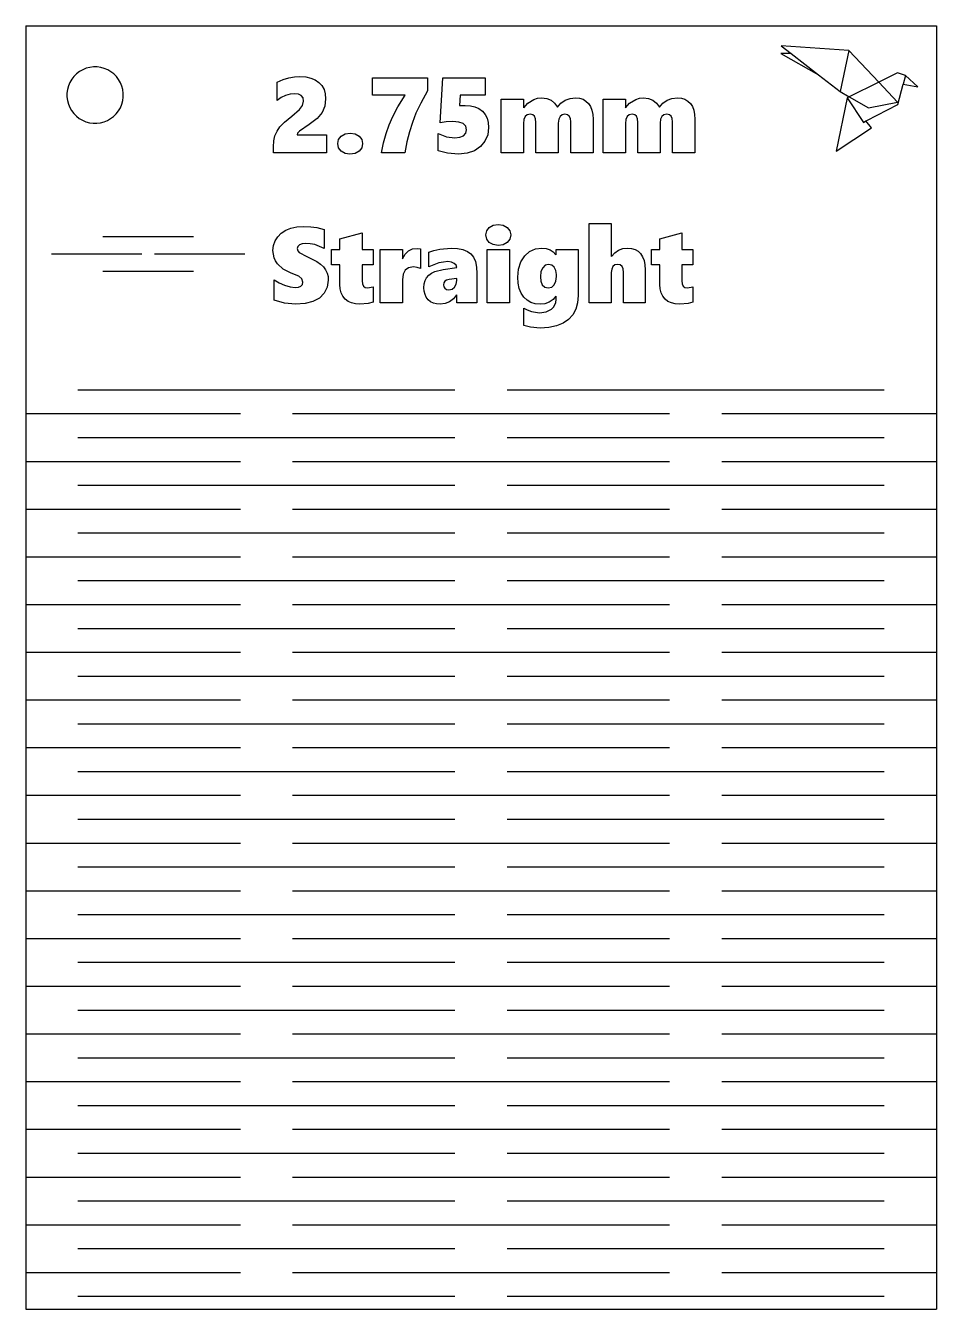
# Model space of a CAD drawing. Extents: x -223 to 223, y -314 to 314.
# Drawn here: x 118.2 to 223.1, y 6 to 154 of the extents above; entities that cross this region are included whole.
import ezdxf

# ---------------------------------------------------------------- set-up
doc = ezdxf.new("R2010")
doc.units = 0
doc.header["$MEASUREMENT"] = 0
doc.layers.get('0').update_dxf_attribs({"linetype": 'CONTINUOUS'})

msp = doc.modelspace()

# ---------------------------------------------------------------- linework, layer by layer
for p, q in [((118.16, 153.96), (223.11, 153.96)), ((118.16, 153.96), (118.18, 109.24)), ((223.11, 153.96), (223.11, 109.24)), ((213.02, 151.11), (205.23, 151.63)), ((205.23, 151.63), (206.37, 150.75)), ((213.02, 151.11), (212.04, 146.36)), ((216.47, 147.44), (213.02, 151.11)), ((205.18, 150.75), (209.52, 148.31)), ((206.37, 150.75), (205.18, 150.75)), ((206.37, 150.75), (209.52, 148.31)), ((123.72, 148.12), (123.46, 147.78)), ((124.03, 148.42), (123.72, 148.12)), ((124.36, 148.68), (124.03, 148.42)), ((124.73, 148.89), (124.36, 148.68)), ((125.13, 149.05), (124.73, 148.89)), ((125.54, 149.16), (125.13, 149.05)), ((125.96, 149.21), (125.54, 149.16)), ((126.39, 149.21), (125.96, 149.21)), ((126.81, 149.15), (126.39, 149.21)), ((127.22, 149.04), (126.81, 149.15)), ((127.61, 148.87), (127.22, 149.04)), ((127.98, 148.66), (127.61, 148.87)), ((128.31, 148.4), (127.98, 148.66)), ((128.61, 148.1), (128.31, 148.4)), ((128.87, 147.76), (128.61, 148.1)), ((148.49, 147.96), (149.12, 148.06)), ((149.12, 148.06), (149.77, 148.1)), ((149.77, 148.1), (150.44, 148.05)), ((150.44, 148.05), (151.02, 147.93)), ((209.52, 148.31), (212.04, 146.36)), ((218.65, 148.52), (216.47, 147.44)), ((219.57, 148.22), (218.65, 148.52)), ((219.57, 148.22), (219.28, 147.22)), ((220.98, 146.92), (219.57, 148.22)), ((122.97, 146.61), (122.92, 146.19)), ((123.09, 147.02), (122.97, 146.61)), ((123.25, 147.42), (123.09, 147.02)), ((123.46, 147.78), (123.25, 147.42)), ((129.08, 147.39), (128.87, 147.76)), ((129.24, 147), (129.08, 147.39)), ((129.35, 146.59), (129.24, 147)), ((129.4, 146.16), (129.35, 146.59)), ((147.15, 147.46), (147.84, 147.76)), ((147.15, 145.35), (147.15, 147.46)), ((147.84, 147.76), (148.49, 147.96)), ((151.02, 147.93), (151.53, 147.72)), ((151.53, 147.72), (151.96, 147.43)), ((151.96, 147.43), (152.29, 147.06)), ((152.29, 147.06), (152.54, 146.62)), ((152.54, 146.62), (152.68, 146.11)), ((158.12, 145.96), (158.12, 147.96)), ((158.12, 147.96), (164.45, 147.96)), ((164.45, 147.96), (164.45, 146.44)), ((165.92, 142.77), (166.24, 147.96)), ((166.24, 147.96), (171.13, 147.96)), ((171.13, 147.96), (171.13, 145.96)), ((216.47, 147.44), (213.07, 145.77)), ((218.63, 145.13), (216.47, 147.44)), ((218.67, 144.86), (219.28, 147.22)), ((219.28, 147.22), (220.98, 146.92)), ((122.92, 146.19), (122.91, 145.77)), ((122.91, 145.77), (122.97, 145.34)), ((122.97, 145.34), (123.08, 144.93)), ((129.23, 144.91), (129.34, 145.32)), ((129.34, 145.32), (129.4, 145.74)), ((129.4, 145.74), (129.4, 146.16)), ((147.62, 145.69), (147.15, 145.35)), ((148.12, 145.92), (147.62, 145.69)), ((148.62, 146.07), (148.12, 145.92)), ((149.14, 146.12), (148.62, 146.07)), ((149.6, 146.06), (149.14, 146.12)), ((149.92, 145.9), (149.6, 146.06)), ((150.12, 145.63), (149.92, 145.9)), ((150.07, 144.77), (150.18, 145.25)), ((150.18, 145.25), (150.12, 145.63)), ((152.73, 145.54), (152.63, 144.67)), ((152.68, 146.11), (152.73, 145.54)), ((161.89, 145.96), (158.12, 145.96)), ((161.06, 144.59), (161.89, 145.96)), ((163.69, 145.03), (163.14, 143.87)), ((164.45, 146.44), (163.69, 145.03)), ((168.24, 145.96), (168.15, 144.75)), ((171.13, 145.96), (168.24, 145.96)), ((172.96, 139.31), (172.96, 145.49)), ((172.96, 145.49), (175.53, 145.49)), ((175.53, 145.49), (175.53, 144.51)), ((175.55, 144.51), (176.01, 145.04)), ((176.01, 145.04), (176.73, 145.47)), ((176.73, 145.47), (177.14, 145.6)), ((177.14, 145.6), (177.59, 145.64)), ((177.59, 145.64), (178.2, 145.57)), ((178.2, 145.57), (178.7, 145.38)), ((178.7, 145.38), (179.11, 145.04)), ((179.11, 145.04), (179.45, 144.56)), ((179.83, 145.02), (180.32, 145.36)), ((180.32, 145.36), (180.89, 145.57)), ((180.89, 145.57), (181.53, 145.64)), ((181.53, 145.64), (181.99, 145.6)), ((181.99, 145.6), (182.39, 145.48)), ((182.39, 145.48), (182.73, 145.28)), ((182.73, 145.28), (183.02, 145.01)), ((184.7, 139.31), (184.7, 145.49)), ((184.7, 145.49), (187.27, 145.49)), ((187.27, 145.49), (187.27, 144.51)), ((187.3, 144.51), (187.76, 145.04)), ((187.76, 145.04), (188.48, 145.47)), ((188.48, 145.47), (188.89, 145.6)), ((188.89, 145.6), (189.34, 145.64)), ((189.34, 145.64), (189.94, 145.57)), ((189.94, 145.57), (190.45, 145.38)), ((190.45, 145.38), (190.86, 145.04)), ((190.86, 145.04), (191.2, 144.56)), ((191.58, 145.02), (192.07, 145.36)), ((192.07, 145.36), (192.64, 145.57)), ((192.64, 145.57), (193.27, 145.64)), ((193.27, 145.64), (193.73, 145.6)), ((193.73, 145.6), (194.13, 145.48)), ((194.13, 145.48), (194.48, 145.28)), ((194.48, 145.28), (194.77, 145.01)), ((212.84, 145.65), (211.57, 139.5)), ((212.04, 146.36), (213.07, 145.77)), ((213.07, 145.77), (212.84, 145.65)), ((212.84, 145.65), (214.71, 142.81)), ((213.07, 145.77), (215.28, 144.49)), ((215.28, 144.49), (218.63, 145.13)), ((123.08, 144.93), (123.24, 144.54)), ((123.24, 144.54), (123.45, 144.17)), ((123.45, 144.17), (123.71, 143.83)), ((123.71, 143.83), (124, 143.53)), ((128.29, 143.51), (128.59, 143.81)), ((128.59, 143.81), (128.85, 144.15)), ((128.85, 144.15), (129.07, 144.51)), ((129.07, 144.51), (129.23, 144.91)), ((148.82, 143.53), (149.73, 144.31)), ((149.73, 144.31), (150.07, 144.77)), ((152.32, 143.95), (151.75, 143.28)), ((152.63, 144.67), (152.32, 143.95)), ((160.48, 143.5), (161.06, 144.59)), ((163.14, 143.87), (162.73, 142.82)), ((168.15, 144.75), (168.81, 144.78)), ((168.81, 144.78), (169.41, 144.74)), ((169.41, 144.74), (169.94, 144.61)), ((169.94, 144.61), (170.4, 144.4)), ((170.4, 144.4), (170.8, 144.1)), ((170.8, 144.1), (171.11, 143.72)), ((171.11, 143.72), (171.33, 143.29)), ((175.97, 143.69), (175.73, 143.48)), ((176.32, 143.76), (175.97, 143.69)), ((176.6, 143.7), (176.32, 143.76)), ((176.8, 143.52), (176.6, 143.7)), ((179.45, 144.56), (179.83, 145.02)), ((179.97, 143.69), (179.74, 143.49)), ((180.29, 143.76), (179.97, 143.69)), ((180.6, 143.7), (180.29, 143.76)), ((180.81, 143.54), (180.6, 143.7)), ((183.02, 145.01), (183.25, 144.65)), ((183.25, 144.65), (183.41, 144.23)), ((183.41, 144.23), (183.51, 143.74)), ((183.51, 143.74), (183.54, 143.18)), ((187.72, 143.69), (187.47, 143.48)), ((188.07, 143.76), (187.72, 143.69)), ((188.35, 143.7), (188.07, 143.76)), ((188.55, 143.52), (188.35, 143.7)), ((191.2, 144.56), (191.58, 145.02)), ((191.72, 143.69), (191.48, 143.49)), ((192.04, 143.76), (191.72, 143.69)), ((192.35, 143.7), (192.04, 143.76)), ((192.56, 143.54), (192.35, 143.7)), ((194.77, 145.01), (194.99, 144.65)), ((194.99, 144.65), (195.15, 144.23)), ((195.15, 144.23), (195.25, 143.74)), ((195.25, 143.74), (195.28, 143.18)), ((215.08, 143.03), (218.67, 144.86)), ((124, 143.53), (124.34, 143.27)), ((124.34, 143.27), (124.71, 143.06)), ((124.71, 143.06), (125.1, 142.89)), ((125.1, 142.89), (125.51, 142.78)), ((125.51, 142.78), (125.93, 142.72)), ((125.93, 142.72), (126.36, 142.72)), ((126.36, 142.72), (126.78, 142.77)), ((126.78, 142.77), (127.19, 142.88)), ((127.19, 142.88), (127.58, 143.04)), ((127.58, 143.04), (127.95, 143.25)), ((127.95, 143.25), (128.29, 143.51)), ((147.13, 141.81), (147.46, 142.3)), ((147.46, 142.3), (148, 142.85)), ((148, 142.85), (148.82, 143.53)), ((150.82, 142.59), (149.71, 141.8)), ((151.75, 143.28), (150.82, 142.59)), ((159.69, 141.52), (160.05, 142.53)), ((160.05, 142.53), (160.48, 143.5)), ((162.73, 142.82), (162.38, 141.72)), ((166.62, 142.88), (165.92, 142.77)), ((167.38, 142.92), (166.62, 142.88)), ((168.08, 142.86), (167.38, 142.92)), ((168.57, 142.68), (168.08, 142.86)), ((168.87, 142.38), (168.57, 142.68)), ((168.97, 141.96), (168.87, 142.38)), ((171.33, 143.29), (171.47, 142.79)), ((171.51, 142.23), (171.41, 141.39)), ((171.47, 142.79), (171.51, 142.23)), ((175.58, 143.15), (175.53, 142.69)), ((175.53, 142.69), (175.53, 139.31)), ((175.73, 143.48), (175.58, 143.15)), ((176.92, 143.22), (176.8, 143.52)), ((176.96, 142.81), (176.92, 143.22)), ((176.96, 139.31), (176.96, 142.81)), ((179.59, 143.17), (179.54, 142.74)), ((179.54, 142.74), (179.54, 139.31)), ((179.74, 143.49), (179.59, 143.17)), ((180.93, 143.26), (180.81, 143.54)), ((180.97, 142.87), (180.93, 143.26)), ((180.97, 139.31), (180.97, 142.87)), ((183.54, 143.18), (183.54, 139.31)), ((187.32, 143.15), (187.27, 142.69)), ((187.27, 142.69), (187.27, 139.31)), ((187.47, 143.48), (187.32, 143.15)), ((188.67, 143.22), (188.55, 143.52)), ((188.71, 142.81), (188.67, 143.22)), ((188.71, 139.31), (188.71, 142.81)), ((191.33, 143.17), (191.28, 142.74)), ((191.28, 142.74), (191.28, 139.31)), ((191.48, 143.49), (191.33, 143.17)), ((192.68, 143.26), (192.56, 143.54)), ((192.72, 142.87), (192.68, 143.26)), ((192.72, 139.31), (192.72, 142.87)), ((195.28, 143.18), (195.28, 139.31)), ((211.57, 139.5), (215.65, 142.2)), ((214.71, 142.81), (215, 143)), ((215, 143), (215.08, 143.03)), ((215.65, 142.2), (215, 143)), ((146.71, 140), (146.76, 140.69)), ((146.76, 140.69), (146.89, 141.28)), ((146.89, 141.28), (147.13, 141.81)), ((149.5, 141.57), (149.43, 141.37)), ((149.43, 141.37), (152.81, 141.37)), ((149.71, 141.8), (149.5, 141.57)), ((152.81, 141.37), (152.81, 139.31)), ((154.12, 140.38), (154.21, 140.86)), ((154.21, 140.86), (154.51, 141.24)), ((154.51, 141.24), (154.96, 141.49)), ((154.96, 141.49), (155.55, 141.57)), ((155.55, 141.57), (156.13, 141.49)), ((156.13, 141.49), (156.59, 141.24)), ((156.59, 141.24), (156.89, 140.86)), ((156.89, 140.86), (156.98, 140.38)), ((159.39, 140.46), (159.69, 141.52)), ((162.38, 141.72), (162.08, 140.56)), ((165.71, 139.52), (165.71, 141.52)), ((165.71, 141.52), (166.64, 141.16)), ((166.64, 141.16), (167.62, 141.04)), ((167.62, 141.04), (168.2, 141.1)), ((168.2, 141.1), (168.63, 141.28)), ((168.63, 141.28), (168.88, 141.57)), ((168.88, 141.57), (168.97, 141.96)), ((171.09, 140.64), (170.58, 140.02)), ((171.41, 141.39), (171.09, 140.64)), ((146.71, 139.31), (146.71, 140)), ((152.81, 139.31), (146.71, 139.31)), ((154.22, 139.9), (154.12, 140.38)), ((154.51, 139.51), (154.22, 139.9)), ((154.96, 139.24), (154.51, 139.51)), ((155.53, 139.16), (154.96, 139.24)), ((156.14, 139.24), (155.53, 139.16)), ((156.6, 139.49), (156.14, 139.24)), ((156.89, 139.89), (156.6, 139.49)), ((156.98, 140.38), (156.89, 139.89)), ((159.18, 139.31), (159.39, 140.46)), ((161.85, 139.31), (159.18, 139.31)), ((162.08, 140.56), (161.85, 139.31)), ((166.77, 139.26), (165.71, 139.52)), ((168.02, 139.16), (166.77, 139.26)), ((169.02, 139.25), (168.02, 139.16)), ((169.88, 139.55), (169.02, 139.25)), ((170.58, 140.02), (169.88, 139.55)), ((175.53, 139.31), (172.96, 139.31)), ((179.54, 139.31), (176.96, 139.31)), ((183.54, 139.31), (180.97, 139.31)), ((187.27, 139.31), (184.7, 139.31)), ((191.28, 139.31), (188.71, 139.31)), ((195.28, 139.31), (192.72, 139.31)), ((147.62, 130.05), (148.13, 130.38)), ((148.13, 130.38), (148.73, 130.61)), ((148.73, 130.61), (149.41, 130.76)), ((149.41, 130.76), (150.18, 130.8)), ((150.18, 130.8), (151.01, 130.77)), ((151.01, 130.77), (151.7, 130.68)), ((151.7, 130.68), (152.57, 130.47)), ((152.57, 130.47), (152.57, 128.27)), ((171.19, 129.85), (171.29, 130.33)), ((171.29, 130.33), (171.58, 130.71)), ((171.58, 130.71), (172.03, 130.96)), ((172.03, 130.96), (172.62, 131.04)), ((172.62, 131.04), (173.2, 130.96)), ((173.2, 130.96), (173.66, 130.71)), ((173.66, 130.71), (173.96, 130.33)), ((173.96, 130.33), (174.06, 129.85)), ((183.08, 122), (183.08, 131.15)), ((183.08, 131.15), (185.65, 131.15)), ((185.65, 131.15), (185.65, 127.34)), ((127.06, 129.65), (137.5, 129.65)), ((146.72, 128.64), (146.9, 129.17)), ((146.9, 129.17), (147.2, 129.64)), ((147.2, 129.64), (147.62, 130.05)), ((150.03, 128.82), (149.72, 128.7)), ((150.42, 128.86), (150.03, 128.82)), ((150.95, 128.83), (150.42, 128.86)), ((151.49, 128.72), (150.95, 128.83)), ((154.38, 129.4), (156.92, 130.1)), ((154.38, 128.18), (154.38, 129.4)), ((156.92, 130.1), (156.92, 128.18)), ((171.29, 129.37), (171.19, 129.85)), ((171.59, 128.98), (171.29, 129.37)), ((172.05, 128.72), (171.59, 128.98)), ((173.66, 128.97), (173.2, 128.71)), ((173.96, 129.36), (173.66, 128.97)), ((174.06, 129.85), (173.96, 129.36)), ((191.24, 129.4), (193.78, 130.1)), ((191.24, 128.18), (191.24, 129.4)), ((193.78, 130.1), (193.78, 128.18)), ((121.13, 127.65), (131.56, 127.65)), ((133, 127.65), (143.43, 127.65)), ((146.66, 128.04), (146.72, 128.64)), ((146.7, 127.61), (146.66, 128.04)), ((146.79, 127.21), (146.7, 127.61)), ((149.52, 128.51), (149.46, 128.26)), ((149.46, 128.26), (149.51, 128.01)), ((149.51, 128.01), (149.67, 127.81)), ((149.72, 128.7), (149.52, 128.51)), ((149.67, 127.81), (150.57, 127.34)), ((150.57, 127.34), (151.72, 126.77)), ((152.57, 128.27), (151.49, 128.72)), ((153.41, 126.4), (153.41, 128.18)), ((153.41, 128.18), (154.38, 128.18)), ((156.92, 128.18), (158.2, 128.18)), ((158.2, 128.18), (158.2, 126.4)), ((159.01, 122), (159.01, 128.18)), ((159.01, 128.18), (161.58, 128.18)), ((161.58, 128.18), (161.58, 127.1)), ((161.6, 127.1), (161.89, 127.61)), ((161.89, 127.61), (162.27, 127.99)), ((162.27, 127.99), (162.74, 128.22)), ((162.74, 128.22), (163.29, 128.29)), ((163.29, 128.29), (163.65, 128.22)), ((163.65, 128.22), (163.65, 125.98)), ((164.63, 127.84), (165.2, 128.04)), ((164.63, 126.17), (164.63, 127.84)), ((165.2, 128.04), (165.89, 128.19)), ((165.89, 128.19), (167.18, 128.33)), ((167.18, 128.33), (167.91, 128.29)), ((167.91, 128.29), (168.54, 128.17)), ((168.54, 128.17), (169.06, 127.95)), ((169.06, 127.95), (169.46, 127.66)), ((169.46, 127.66), (169.77, 127.27)), ((169.77, 127.27), (170, 126.76)), ((171.33, 122), (171.33, 128.18)), ((171.33, 128.18), (173.9, 128.18)), ((172.62, 128.63), (172.05, 128.72)), ((173.2, 128.71), (172.62, 128.63)), ((173.9, 128.18), (173.9, 122)), ((175.23, 126.74), (175.67, 127.42)), ((175.67, 127.42), (176.24, 127.92)), ((176.24, 127.92), (176.92, 128.23)), ((176.92, 128.23), (177.66, 128.33)), ((177.66, 128.33), (178.16, 128.28)), ((178.16, 128.28), (178.6, 128.14)), ((178.6, 128.14), (178.96, 127.89)), ((178.96, 127.89), (179.26, 127.54)), ((179.28, 127.54), (179.28, 128.18)), ((179.28, 128.18), (181.84, 128.18)), ((181.84, 128.18), (181.84, 122.86)), ((185.67, 127.34), (186.04, 127.77)), ((186.04, 127.77), (186.48, 128.08)), ((186.48, 128.08), (186.97, 128.27)), ((186.97, 128.27), (187.5, 128.33)), ((187.5, 128.33), (187.97, 128.29)), ((187.97, 128.29), (188.38, 128.17)), ((188.38, 128.17), (188.73, 127.97)), ((188.73, 127.97), (189.02, 127.69)), ((189.02, 127.69), (189.25, 127.33)), ((189.25, 127.33), (189.42, 126.9)), ((190.27, 126.4), (190.27, 128.18)), ((190.27, 128.18), (191.24, 128.18)), ((193.78, 128.18), (195.06, 128.18)), ((195.06, 128.18), (195.06, 126.4)), ((146.96, 126.84), (146.79, 127.21)), ((147.18, 126.5), (146.96, 126.84)), ((147.84, 125.91), (147.18, 126.5)), ((148.75, 125.45), (147.84, 125.91)), ((151.72, 126.77), (152.14, 126.47)), ((152.14, 126.47), (152.47, 126.15)), ((152.47, 126.15), (152.72, 125.82)), ((152.72, 125.82), (152.89, 125.45)), ((154.38, 126.4), (153.41, 126.4)), ((154.38, 124.13), (154.38, 126.4)), ((158.2, 126.4), (156.92, 126.4)), ((156.92, 126.4), (156.92, 124.55)), ((161.9, 125.79), (161.66, 125.33)), ((162.29, 126.06), (161.9, 125.79)), ((162.85, 126.15), (162.29, 126.06)), ((163.26, 126.1), (162.85, 126.15)), ((163.65, 125.98), (163.26, 126.1)), ((165.76, 126.61), (164.63, 126.17)), ((165.31, 125.63), (166.29, 125.87)), ((166.3, 126.72), (165.76, 126.61)), ((166.29, 125.87), (167.83, 126.07)), ((166.82, 126.76), (166.3, 126.72)), ((167.24, 126.71), (166.82, 126.76)), ((167.55, 126.56), (167.24, 126.71)), ((167.76, 126.34), (167.55, 126.56)), ((167.83, 126.07), (167.76, 126.34)), ((170, 126.76), (170.13, 126.14)), ((170.13, 126.14), (170.17, 125.41)), ((174.87, 124.97), (174.96, 125.91)), ((174.96, 125.91), (175.23, 126.74)), ((177.74, 126.06), (177.54, 125.61)), ((178.04, 126.35), (177.74, 126.06)), ((178.43, 126.45), (178.04, 126.35)), ((178.8, 126.37), (178.43, 126.45)), ((179.08, 126.13), (178.8, 126.37)), ((179.26, 125.75), (179.08, 126.13)), ((185.7, 125.89), (185.65, 125.51)), ((185.83, 126.19), (185.7, 125.89)), ((186.05, 126.38), (185.83, 126.19)), ((186.36, 126.45), (186.05, 126.38)), ((186.67, 126.39), (186.36, 126.45)), ((186.89, 126.22), (186.67, 126.39)), ((187.02, 125.93), (186.89, 126.22)), ((187.06, 125.53), (187.02, 125.93)), ((189.42, 126.9), (189.52, 126.39)), ((189.52, 126.39), (189.55, 125.8)), ((189.55, 125.8), (189.55, 122)), ((191.24, 126.4), (190.27, 126.4)), ((191.24, 124.13), (191.24, 126.4)), ((195.06, 126.4), (193.78, 126.4)), ((193.78, 126.4), (193.78, 124.55)), ((127.06, 125.65), (137.5, 125.65)), ((146.78, 122.31), (146.78, 124.68)), ((146.78, 124.68), (147.36, 124.32)), ((147.36, 124.32), (147.98, 124.04)), ((149.64, 125.07), (148.75, 125.45)), ((149.99, 124.77), (149.64, 125.07)), ((150.11, 124.4), (149.99, 124.77)), ((150.05, 124.14), (150.11, 124.4)), ((152.89, 125.45), (153, 125.05)), ((153.03, 124.62), (152.92, 123.81)), ((153, 125.05), (153.03, 124.62)), ((156.92, 124.55), (156.96, 124.19)), ((161.66, 125.33), (161.58, 124.68)), ((161.58, 124.68), (161.58, 122)), ((164.09, 124.19), (164.19, 124.57)), ((164.19, 124.57), (164.37, 124.91)), ((164.37, 124.91), (164.61, 125.2)), ((164.61, 125.2), (164.93, 125.44)), ((164.93, 125.44), (165.31, 125.63)), ((166.35, 124.33), (166.3, 124.1)), ((166.47, 124.51), (166.35, 124.33)), ((166.67, 124.63), (166.47, 124.51)), ((166.96, 124.71), (166.67, 124.63)), ((167.83, 124.83), (166.96, 124.71)), ((167.76, 124.17), (167.83, 124.6)), ((167.83, 124.6), (167.83, 124.83)), ((170.17, 125.41), (170.17, 122)), ((174.91, 124.28), (174.87, 124.97)), ((177.54, 125.61), (177.48, 125.03)), ((177.48, 125.03), (177.53, 124.5)), ((177.53, 124.5), (177.69, 124.08)), ((179.07, 124.09), (179.26, 124.51)), ((179.32, 125.27), (179.26, 125.75)), ((179.26, 124.51), (179.32, 125.06)), ((179.32, 125.06), (179.32, 125.27)), ((185.65, 125.51), (185.65, 122)), ((187.06, 122), (187.06, 125.53)), ((193.78, 124.55), (193.82, 124.19)), ((147.98, 124.04), (148.62, 123.86)), ((148.62, 123.86), (149.21, 123.79)), ((149.21, 123.79), (149.59, 123.83)), ((149.59, 123.83), (149.87, 123.95)), ((149.87, 123.95), (150.05, 124.14)), ((152.57, 123.12), (152.01, 122.56)), ((152.92, 123.81), (152.57, 123.12)), ((154.42, 123.61), (154.38, 124.13)), ((154.53, 123.16), (154.42, 123.61)), ((154.72, 122.77), (154.53, 123.16)), ((156.96, 124.19), (157.08, 123.94)), ((157.08, 123.94), (157.28, 123.78)), ((157.28, 123.78), (157.56, 123.73)), ((157.56, 123.73), (158.2, 123.87)), ((158.2, 123.87), (158.2, 122.09)), ((164.05, 123.76), (164.09, 124.19)), ((164.08, 123.35), (164.05, 123.76)), ((164.18, 122.98), (164.08, 123.35)), ((164.33, 122.65), (164.18, 122.98)), ((166.3, 124.1), (166.34, 123.87)), ((166.34, 123.87), (166.46, 123.69)), ((166.46, 123.69), (166.66, 123.56)), ((166.66, 123.56), (166.92, 123.52)), ((166.92, 123.52), (167.29, 123.6)), ((167.29, 123.6), (167.58, 123.82)), ((167.8, 122.94), (167.45, 122.47)), ((167.58, 123.82), (167.76, 124.17)), ((167.83, 122), (167.83, 122.94)), ((175.04, 123.67), (174.91, 124.28)), ((175.26, 123.14), (175.04, 123.67)), ((175.56, 122.68), (175.26, 123.14)), ((177.69, 124.08), (177.98, 123.82)), ((177.98, 123.82), (178.38, 123.73)), ((178.38, 123.73), (178.78, 123.82)), ((178.78, 123.82), (179.07, 124.09)), ((181.84, 122.86), (181.77, 122.02)), ((191.28, 123.61), (191.24, 124.13)), ((191.39, 123.16), (191.28, 123.61)), ((191.58, 122.77), (191.39, 123.16)), ((193.82, 124.19), (193.94, 123.94)), ((193.94, 123.94), (194.14, 123.78)), ((194.14, 123.78), (194.42, 123.73)), ((194.42, 123.73), (195.06, 123.87)), ((195.06, 123.87), (195.06, 122.09)), ((147.97, 121.97), (146.78, 122.31)), ((149.27, 121.85), (147.97, 121.97)), ((150.36, 121.93), (149.27, 121.85)), ((151.27, 122.16), (150.36, 121.93)), ((152.01, 122.56), (151.27, 122.16)), ((154.99, 122.44), (154.72, 122.77)), ((155.32, 122.18), (154.99, 122.44)), ((155.71, 122), (155.32, 122.18)), ((156.16, 121.89), (155.71, 122)), ((156.67, 121.85), (156.16, 121.89)), ((157.63, 121.93), (156.67, 121.85)), ((158.2, 122.09), (157.63, 121.93)), ((161.58, 122), (159.01, 122)), ((164.55, 122.37), (164.33, 122.65)), ((164.82, 122.14), (164.55, 122.37)), ((165.14, 121.98), (164.82, 122.14)), ((165.5, 121.88), (165.14, 121.98)), ((165.92, 121.85), (165.5, 121.88)), ((166.51, 121.92), (165.92, 121.85)), ((167.02, 122.12), (166.51, 121.92)), ((167.45, 122.47), (167.02, 122.12)), ((170.17, 122), (167.83, 122)), ((173.9, 122), (171.33, 122)), ((175.55, 119.39), (175.55, 121.41)), ((175.55, 121.41), (175.97, 121.19)), ((175.94, 122.32), (175.56, 122.68)), ((176.38, 122.06), (175.94, 122.32)), ((176.89, 121.9), (176.38, 122.06)), ((177.45, 121.85), (176.89, 121.9)), ((177.99, 121.91), (177.45, 121.85)), ((178.49, 122.1), (177.99, 121.91)), ((178.93, 122.4), (178.49, 122.1)), ((178.76, 121.3), (178.99, 121.52)), ((179.26, 122.78), (178.93, 122.4)), ((178.99, 121.52), (179.15, 121.78)), ((179.15, 121.78), (179.25, 122.07)), ((179.25, 122.07), (179.28, 122.4)), ((179.28, 122.4), (179.28, 122.78)), ((181.77, 122.02), (181.56, 121.28)), ((185.65, 122), (183.08, 122)), ((189.55, 122), (187.06, 122)), ((191.85, 122.44), (191.58, 122.77)), ((192.18, 122.18), (191.85, 122.44)), ((192.57, 122), (192.18, 122.18)), ((193.02, 121.89), (192.57, 122)), ((193.53, 121.85), (193.02, 121.89)), ((194.49, 121.93), (193.53, 121.85)), ((195.06, 122.09), (194.49, 121.93)), ((175.97, 121.19), (176.46, 121.02)), ((176.46, 121.02), (177.38, 120.88)), ((177.38, 120.88), (178.16, 120.98)), ((178.16, 120.98), (178.76, 121.3)), ((180.72, 120.09), (180.1, 119.66)), ((181.21, 120.64), (180.72, 120.09)), ((181.56, 121.28), (181.21, 120.64)), ((176.33, 119.19), (175.55, 119.39)), ((177.45, 119.1), (176.33, 119.19)), ((178.46, 119.16), (177.45, 119.1)), ((179.34, 119.35), (178.46, 119.16)), ((180.1, 119.66), (179.34, 119.35)), ((124.16, 111.99), (167.63, 111.99)), ((173.63, 111.99), (217.11, 111.99)), ((118.18, 109.24), (142.9, 109.24)), ((118.18, 109.24), (118.18, 103.74)), ((148.9, 109.24), (192.37, 109.24)), ((198.37, 109.24), (223.11, 109.24)), ((223.11, 109.24), (223.11, 103.74)), ((124.16, 106.49), (167.63, 106.49)), ((173.63, 106.49), (217.11, 106.49)), ((118.18, 103.74), (142.9, 103.74)), ((118.18, 103.74), (118.18, 98.24)), ((148.9, 103.74), (192.37, 103.74)), ((198.37, 103.74), (223.11, 103.74)), ((223.11, 103.74), (223.11, 98.24)), ((124.16, 100.99), (167.63, 100.99)), ((173.63, 100.99), (217.11, 100.99)), ((118.18, 98.24), (142.9, 98.24)), ((118.18, 98.24), (118.18, 92.74)), ((148.9, 98.24), (192.37, 98.24)), ((198.37, 98.24), (223.11, 98.24)), ((223.11, 98.24), (223.11, 92.74)), ((124.16, 95.49), (167.63, 95.49)), ((173.63, 95.49), (217.11, 95.49)), ((118.18, 92.74), (142.9, 92.74)), ((118.18, 92.74), (118.18, 87.24)), ((148.9, 92.74), (192.37, 92.74)), ((198.37, 92.74), (223.11, 92.74)), ((223.11, 92.74), (223.11, 87.24)), ((124.16, 89.99), (167.63, 89.99)), ((173.63, 89.99), (217.11, 89.99)), ((118.18, 87.24), (142.9, 87.24)), ((118.18, 87.24), (118.18, 81.74)), ((148.9, 87.24), (192.37, 87.24)), ((198.37, 87.24), (223.11, 87.24)), ((223.11, 87.24), (223.11, 81.74)), ((124.16, 84.49), (167.63, 84.49)), ((173.63, 84.49), (217.11, 84.49)), ((118.18, 81.74), (142.9, 81.74)), ((118.18, 81.74), (118.18, 76.24)), ((148.9, 81.74), (192.37, 81.74)), ((198.37, 81.74), (223.11, 81.74)), ((223.11, 81.74), (223.11, 76.24)), ((124.16, 78.99), (167.63, 78.99)), ((173.63, 78.99), (217.11, 78.99)), ((118.18, 76.24), (142.9, 76.24)), ((118.18, 76.24), (118.18, 70.74)), ((148.9, 76.24), (192.37, 76.24)), ((198.37, 76.24), (223.11, 76.24)), ((223.11, 76.24), (223.11, 70.74)), ((124.16, 73.49), (167.63, 73.49)), ((173.63, 73.49), (217.11, 73.49)), ((118.18, 70.74), (142.9, 70.74)), ((118.18, 70.74), (118.18, 65.24)), ((148.9, 70.74), (192.37, 70.74)), ((198.37, 70.74), (223.11, 70.74)), ((223.11, 70.74), (223.11, 65.24)), ((124.16, 67.99), (167.63, 67.99)), ((173.63, 67.99), (217.11, 67.99)), ((118.18, 65.24), (142.9, 65.24)), ((118.18, 65.24), (118.18, 59.74)), ((148.9, 65.24), (192.37, 65.24)), ((198.37, 65.24), (223.11, 65.24)), ((223.11, 65.24), (223.11, 59.74)), ((124.16, 62.49), (167.63, 62.49)), ((173.63, 62.49), (217.11, 62.49)), ((118.18, 59.74), (142.9, 59.74)), ((118.18, 59.74), (118.18, 54.24)), ((148.9, 59.74), (192.37, 59.74)), ((198.37, 59.74), (223.11, 59.74)), ((223.11, 59.74), (223.11, 54.24)), ((124.16, 56.99), (167.63, 56.99)), ((173.63, 56.99), (217.11, 56.99)), ((118.18, 54.24), (142.9, 54.24)), ((118.18, 54.24), (118.18, 48.74)), ((148.9, 54.24), (192.37, 54.24)), ((198.37, 54.24), (223.11, 54.24)), ((223.11, 54.24), (223.11, 48.74)), ((124.16, 51.49), (167.63, 51.49)), ((173.63, 51.49), (217.11, 51.49)), ((118.18, 48.74), (142.9, 48.74)), ((118.18, 48.74), (118.18, 43.24)), ((148.9, 48.74), (192.37, 48.74)), ((198.37, 48.74), (223.11, 48.74)), ((223.11, 48.74), (223.11, 43.24)), ((124.16, 45.99), (167.63, 45.99)), ((173.63, 45.99), (217.11, 45.99)), ((118.18, 43.24), (142.9, 43.24)), ((118.18, 43.24), (118.18, 37.74)), ((148.9, 43.24), (192.37, 43.24)), ((198.37, 43.24), (223.11, 43.24)), ((223.11, 43.24), (223.11, 37.74)), ((124.16, 40.49), (167.63, 40.49)), ((173.63, 40.49), (217.11, 40.49)), ((118.18, 37.74), (142.9, 37.74)), ((118.18, 37.74), (118.18, 32.24)), ((148.9, 37.74), (192.37, 37.74)), ((198.37, 37.74), (223.11, 37.74)), ((223.11, 37.74), (223.11, 32.24)), ((124.16, 34.99), (167.63, 34.99)), ((173.63, 34.99), (217.11, 34.99)), ((118.18, 32.24), (142.9, 32.24)), ((118.18, 32.24), (118.18, 26.74)), ((148.9, 32.24), (192.37, 32.24)), ((198.37, 32.24), (223.11, 32.24)), ((223.11, 32.24), (223.11, 26.74)), ((124.16, 29.49), (167.63, 29.49)), ((173.63, 29.49), (217.11, 29.49)), ((118.18, 26.74), (142.9, 26.74)), ((118.18, 26.74), (118.18, 21.24)), ((148.9, 26.74), (192.37, 26.74)), ((198.37, 26.74), (223.11, 26.74)), ((223.11, 26.74), (223.11, 21.24)), ((124.16, 23.99), (167.63, 23.99)), ((173.63, 23.99), (217.11, 23.99)), ((118.18, 21.24), (142.9, 21.24)), ((118.18, 21.24), (118.18, 15.74)), ((148.9, 21.24), (192.37, 21.24)), ((198.37, 21.24), (223.11, 21.24)), ((223.11, 21.24), (223.11, 15.74)), ((124.16, 18.49), (167.63, 18.49)), ((173.63, 18.49), (217.11, 18.49)), ((118.18, 15.74), (142.9, 15.74)), ((118.18, 15.74), (118.18, 10.24)), ((148.9, 15.74), (192.37, 15.74)), ((198.37, 15.74), (223.11, 15.74)), ((223.11, 15.74), (223.11, 10.24)), ((124.16, 12.99), (167.63, 12.99)), ((173.63, 12.99), (217.11, 12.99)), ((118.18, 10.24), (142.9, 10.24)), ((118.18, 10.24), (118.18, 5.99)), ((148.9, 10.24), (192.37, 10.24)), ((198.37, 10.24), (223.11, 10.24)), ((223.11, 10.24), (223.11, 5.99)), ((124.16, 7.49), (167.63, 7.49)), ((173.63, 7.49), (217.11, 7.49)), ((118.18, 5.99), (142.9, 5.99)), ((142.9, 5.99), (148.9, 5.99)), ((148.9, 5.99), (192.37, 5.99)), ((192.37, 5.99), (198.37, 5.99)), ((198.37, 5.99), (223.11, 5.99))]:
    msp.add_line(p, q)

doc.saveas('drawing.dxf')
